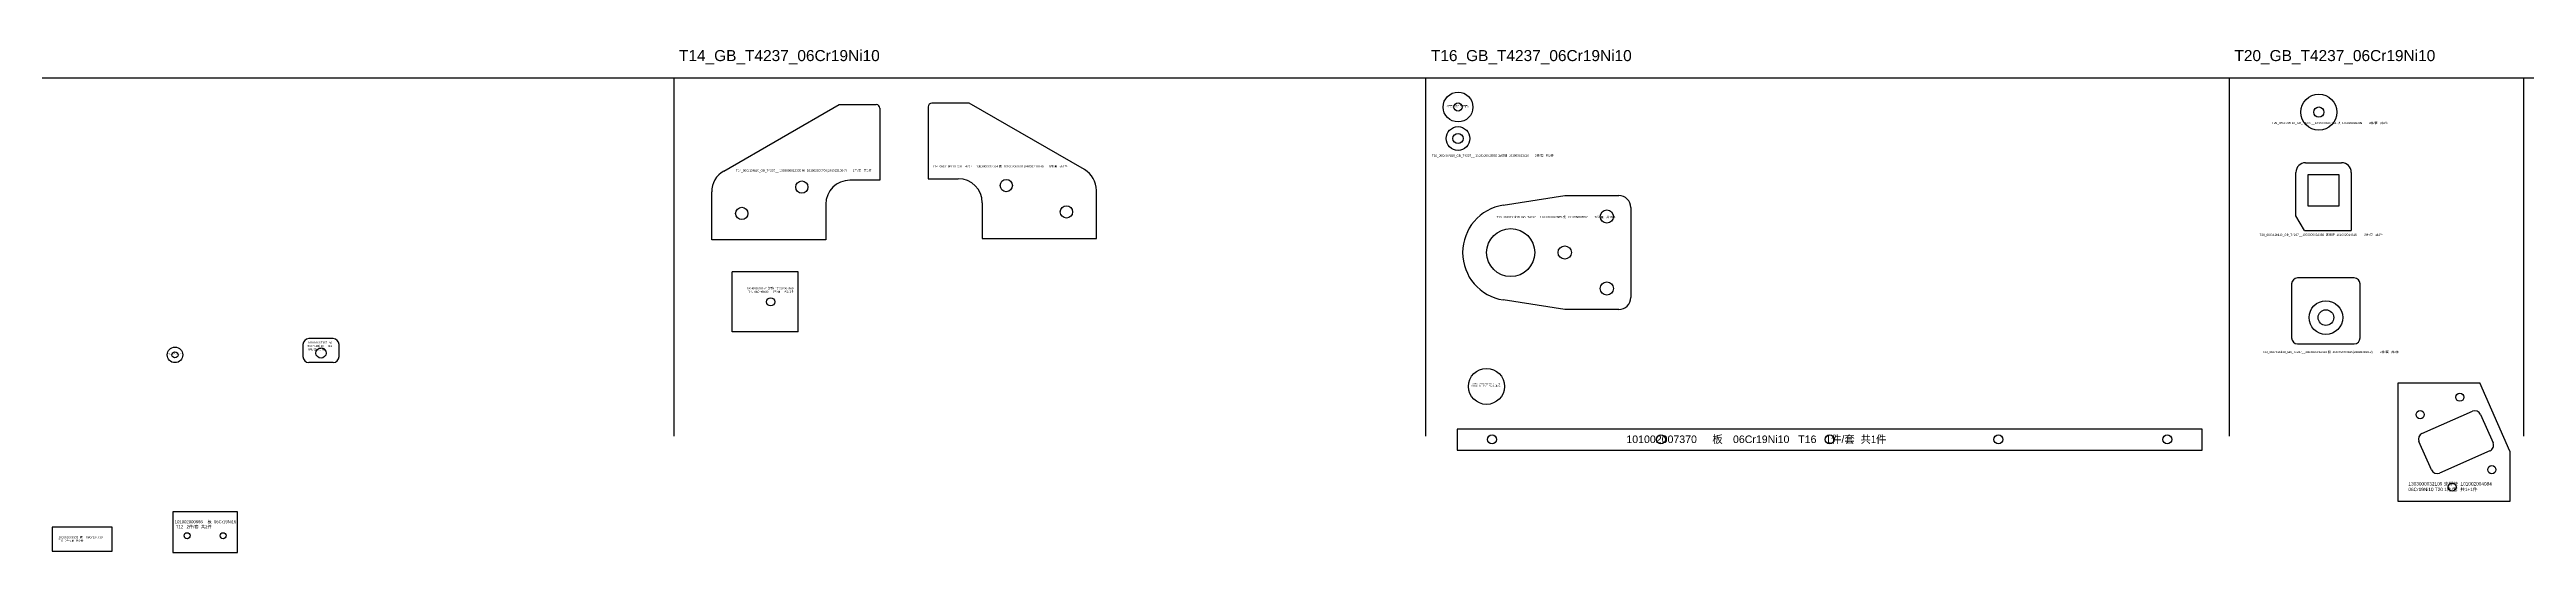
# Model space of a CAD drawing. Extents: x -15495 to 21573, y -5484 to 3275.
# Drawn here: x 14764 to 16826, y 2194 to 2613 of the extents above; entities that cross this region are included whole.
import ezdxf

# ---------------------------------------------------------------- set-up
doc = ezdxf.new("R2010")
doc.units = 0
doc.header["$MEASUREMENT"] = 0
doc.layers.get('0').update_dxf_attribs({"linetype": 'CONTINUOUS'})
for name, color, linetype in [('$TD_AUDIT_GENERATED__6F_', 7, 'CONTINUOUS'), ('1轮廓实线层', 7, 'CONTINUOUS'), ('3', 7, 'CONTINUOUS'), ('标注层', 1, 'CONTINUOUS'), ('粗实线', 7, 'CONTINUOUS')]:
    doc.layers.add(name, color=color, linetype=linetype)
doc.styles.get("Standard").update_dxf_attribs({"font": 'arial.ttf'})
doc.styles.add('文字', font='')
doc.styles.get('文字').set_extended_font_data('宋体')

# ---------------------------------------------------------------- blocks, each defined once
blk = doc.blocks.new('1303000013375_螺纹轴_10100200')
at = {"color": 7, "linetype": 'CONTINUOUS'}
for radius in [12.4, 3.4]:
    blk.add_circle((0, 0), radius, dxfattribs=at)
at = {"color": 3, "insert": (-9.4, 1.6), "char_height": 0.7, "width": 19.347, "attachment_point": 1}
blk.add_mtext('1303000013375 {\\fSimSun|b0|i0|c134|p34;螺纹轴 }101002002350 06Cr19Ni10_T16_GB_T4237  1{\\fSimSun|b0|i0|c134|p34;件}/{\\fSimSun|b0|i0|c134|p34;套}  {\\fSimSun|b0|i0|c134|p34;共}1{\\fSimSun|b0|i0|c134|p34;件}', dxfattribs=at)
blk = doc.blocks.new('DWG合并76101002000907_248033')
at = {"layer": '3', "color": 7}
for radius in [6.5, 2.5]:
    blk.add_circle((0, 0), radius, dxfattribs=at)
at = {"layer": '$TD_AUDIT_GENERATED__6F_', "color": 3, "insert": (-5.4, 1.5), "char_height": 0.63, "width": 11.938, "attachment_point": 1}
blk.add_mtext('101002000907(248033211-4)?  06Cr19Ni10  T12  {\\fSimSun|b0|i0|c134|p2;共}2{\\fSimSun|b0|i0|c134|p2;件}', dxfattribs=at)
blk = doc.blocks.new('DWG合并105101002007367_板_06C')
at = {"color": 7, "linetype": 'CONTINUOUS'}
for p, q in [((32694.8, 7260.8), (32694.8, 7250.8)), ((32719.8, 7265.8), (32699.8, 7265.8)), ((32724.8, 7250.8), (32724.8, 7260.8)), ((32719.8, 7245.8), (32699.8, 7245.8))]:
    blk.add_line(p, q, dxfattribs=at)
blk.add_circle((32709.8, 7253.8), 4.25)
for centre, start, end in [((32699.8, 7260.8), 90, 180), ((32719.8, 7260.8), 0, 90), ((32699.8, 7250.8), 180, 270), ((32719.8, 7250.8), 270, 0)]:
    blk.add_arc(centre, 5, start, end, dxfattribs=at)
at = {"layer": '标注层', "color": 3, "insert": (32698.6, 7263.5), "char_height": 1.75, "width": 19.194, "attachment_point": 1, "style": '文字'}
blk.add_mtext('101002007367 板 06Cr19Ni10  T12 1件/套 共1件', dxfattribs=at)
blk = doc.blocks.new('DWG合并163101002009592_板_06C')
at = {"color": 7, "linetype": 'CONTINUOUS'}
for p, q in [((3614.2, 27520.9), (3564.2, 27520.9)), ((3564.2, 27520.9), (3564.2, 27500.9)), ((3614.2, 27500.9), (3614.2, 27520.9)), ((3564.2, 27500.9), (3614.2, 27500.9))]:
    blk.add_line(p, q, dxfattribs=at)
at = {"layer": '标注层', "color": 3, "insert": (3569.6, 27513.3), "char_height": 1.75, "width": 33.94, "attachment_point": 1, "style": '文字'}
blk.add_mtext('101002009592 板  06Cr19Ni10  T12 2件/套 共2件', dxfattribs=at)
blk = doc.blocks.new('101002000666')
at = {"color": 7, "linetype": 'CONTINUOUS'}
for p, q in [((20040.2, 2540.1), (19986.2, 2540.1)), ((19986.2, 2540.1), (19986.2, 2506.1)), ((20040.2, 2506.1), (20040.2, 2540.1)), ((19986.2, 2506.1), (20040.2, 2506.1))]:
    blk.add_line(p, q, dxfattribs=at)
for centre in [(19998.2, 2520.1), (20028.2, 2520.1)]:
    blk.add_circle(centre, 2.5, dxfattribs=at)
at = {"insert": (19987.9, 2533), "char_height": 2.5, "width": 51.29, "attachment_point": 1}
blk.add_mtext('{\\C3;101002000666    \\fSimSun|b0|i0|c134|p54;板\\fArial|b0|i0|c0|p34;  06Cr19Ni10  T12   2\\fSimSun|b0|i0|c134|p54;件\\fArial|b0|i0|c0|p34;/\\fSimSun|b0|i0|c134|p54;套\\fArial|b0|i0|c0|p34;  \\fSimSun|b0|i0|c134|p54;共2件}', dxfattribs=at)
blk = doc.blocks.new('DWG合并20101002000908_248033')
blk.add_circle((39020.6, 7239.5), 15)
at = {"layer": '标注层', "color": 3, "insert": (39007.5, 7242.2), "char_height": 1.12, "width": 24.158, "attachment_point": 1, "style": '文字'}
blk.add_mtext('101002000908(248033211-5) 柱  06Cr19Ni10  T16  2件/套 共2件', dxfattribs=at)
blk = doc.blocks.new('DWG合并49101002007370_板_06CR')
at = {"color": 7, "linetype": 'CONTINUOUS'}
for p, q in [((53858.4, 2019.6), (53238.4, 2019.6)), ((53238.4, 2019.6), (53238.4, 2002.1)), ((53238.4, 2002.1), (53858.4, 2002.1)), ((53858.4, 2002.1), (53858.4, 2019.6))]:
    blk.add_line(p, q, dxfattribs=at)
for centre in [(53267.4, 2010.9), (53407.9, 2010.9), (53548.4, 2010.9), (53688.9, 2010.9), (53829.4, 2010.9)]:
    blk.add_circle(centre, 3.75, dxfattribs=at)
at = {"color": 3, "insert": (53379.2, 2014.2), "char_height": 6.3, "width": 220.465, "attachment_point": 1}
blk.add_mtext('101002007370{\\fSimSun|b0|i0|c134|p54;   板  }06Cr19Ni10   T16   1{\\fSimSun|b0|i0|c134|p54;件}/{\\fSimSun|b0|i0|c134|p54;套}  {\\fSimSun|b0|i0|c134|p54;共1件}', dxfattribs=at)
blk = doc.blocks.new('1303000020252_连接块_10100200')
at = {"layer": '1轮廓实线层', "linetype": 'CONTINUOUS'}
for p, q in [((942423.5, 1289569.4), (942368.5, 1289569.4)), ((942368.5, 1289519.4), (942368.5, 1289569.4)), ((942423.5, 1289519.4), (942423.5, 1289569.4)), ((942423.5, 1289519.4), (942368.5, 1289519.4))]:
    blk.add_line(p, q, dxfattribs=at)
blk.add_circle((942400.5, 1289544.4), 3.4, dxfattribs=at)
at = {"color": 3, "insert": (942380.6, 1289556.5), "char_height": 1.75, "width": 32.623, "attachment_point": 1}
blk.add_mtext('{\\Fgbenor,gbcbig|c134;1303000020252 连接块 101002003960   T14_06Cr19Ni10   3件/套   共3+3件}', dxfattribs=at)
blk = doc.blocks.new('1303000032109_支撑块_10100200')
at = {"color": 7, "linetype": 'CONTINUOUS'}
for p, q in [((-46.4, -49.5), (-46.4, 49.5)), ((-46.4, 49.5), (21.4, 49.5)), ((46.4, -7.5), (21.4, 49.5)), ((-26.7, 7.2), (15.4, 25.7)), ((22, 23.1), (32.5, -0.7)), ((-18.8, -23.2), (-29.3, 0.6)), ((29.9, -7.3), (-12.2, -25.8)), ((46.4, -7.5), (46.4, -49.5)), ((46.4, -49.5), (-46.4, -49.5))]:
    blk.add_line(p, q, dxfattribs=at)
for centre in [(-28.2, 22.9), (4.8, 37.4), (31.4, -23), (-1.6, -37.5)]:
    blk.add_circle(centre, 3.4, dxfattribs=at)
for centre, start, end in [((17.4, 21.1), 23.74, 113.74), ((-24.7, 2.6), 113.74, 203.74), ((27.9, -2.7), 293.74, 23.74), ((-14.2, -21.2), 203.74, 293.74)]:
    blk.add_arc(centre, 5, start, end, dxfattribs=at)
at = {"color": 3, "insert": (-38, -33.4), "char_height": 2.8, "width": 78.312, "attachment_point": 1}
blk.add_mtext('1303000032109 {\\fSimSun|b0|i0|c134|p2;支撑块 }101002004084 06Cr19Ni10 T20 1{\\fSimSun|b0|i0|c134|p2;件}/{\\fSimSun|b0|i0|c134|p2;套 共}1+1{\\fSimSun|b0|i0|c134|p2;件}', dxfattribs=at)

msp = doc.modelspace()

# ---------------------------------------------------------------- linework, layer by layer
at = {"color": 1}
for p, q in [((-15495.45919, 2589.60046), (21572.91335, 2589.60046)), ((15283.2922, 2589.60046), (15283.2922, 2290.99702)), ((15909.24778, 2589.60046), (15909.24778, 2290.99702)), ((16578.13374, 2589.60046), (16578.13374, 2290.99702)), ((16823.24938, 2589.60046), (16823.24938, 2290.99702))]:
    msp.add_line(p, q, dxfattribs=at)
at = {"color": 7, "linetype": 'CONTINUOUS'}
for p, q in [((15324.93589, 2511.79822), (15420.93589, 2567.22384)), ((15420.93589, 2567.22384), (15451.93589, 2567.22384)), ((15454.93589, 2564.20732), (15454.93589, 2504.22384)), ((15495.19304, 2565.44058), (15495.19304, 2505.45711)), ((15529.19304, 2568.45711), (15498.19304, 2568.45711)), ((15625.19304, 2513.03148), (15529.19304, 2568.45711)), ((15454.93589, 2504.22384), (15429.93589, 2504.22384)), ((15495.19304, 2505.45711), (15520.19304, 2505.45711)), ((15635.19304, 2455.75711), (15635.19304, 2495.71097)), ((15314.93589, 2454.52384), (15314.93589, 2494.47771)), ((15409.93589, 2484.22384), (15409.93589, 2454.52384)), ((15540.19304, 2485.45711), (15540.19304, 2455.75711)), ((15409.93589, 2454.52384), (15314.93589, 2454.52384)), ((15540.19304, 2455.75711), (15635.19304, 2455.75711)), ((16630.12014, 2417.75685), (16630.12014, 2372.75685)), ((16682.12014, 2422.75685), (16635.12014, 2422.75685)), ((16687.12014, 2372.75685), (16687.12014, 2417.75685)), ((16635.12014, 2367.75685), (16682.12014, 2367.75685))]:
    msp.add_line(p, q, dxfattribs=at)
for centre, radius in [((16652.75312, 2561.00296), 15), ((16652.75312, 2561.00296), 4.25), ((15936.18143, 2538.97223), 9.9), ((15936.18143, 2538.97223), 4.25), ((15389.93589, 2498.52384), 5.1), ((15560.19304, 2499.75711), 5.1), ((15339.93589, 2476.52384), 5.1), ((15610.19304, 2477.75711), 5.1)]:
    msp.add_circle(centre, radius, dxfattribs=at)
at = {"color": 6, "linetype": 'CONTINUOUS'}
msp.add_circle((16658.62014, 2389.75685), 14, dxfattribs=at)
msp.add_circle((16658.62014, 2389.75685), 6.5)
at = {"color": 7, "linetype": 'CONTINUOUS'}
for centre, radius, start, end in [((15451.9276, 2564.21556), 3.0083, 359.84306544, 89.842201), ((15498.20133, 2565.44882), 3.0083, 90.157799, 180.15693456), ((15334.93589, 2494.47771), 20, 120, 180), ((15429.93589, 2484.22384), 20, 90, 180), ((15520.19304, 2485.45711), 20, 0, 90), ((15615.19304, 2495.71097), 20, 0, 60), ((16635.12014, 2417.75685), 5, 90, 180), ((16682.12014, 2417.75685), 5, 0, 90), ((16635.12014, 2372.75685), 5, 180, 270), ((16682.12014, 2372.75685), 5, 270, 0)]:
    msp.add_arc(centre, radius, start, end, dxfattribs=at)
at = {"layer": '粗实线', "linetype": 'CONTINUOUS'}
for p, q in [((16641.72988, 2518.76882), (16671.72988, 2518.76882)), ((16633.72988, 2474.39318), (16633.72988, 2510.76882)), ((16679.72988, 2510.76882), (16679.72988, 2462.26882)), ((15973.86766, 2483.43657), (16025.03023, 2491.41414)), ((16025.03023, 2491.41414), (16070.03023, 2491.41414)), ((16080.03023, 2481.41414), (16080.03023, 2406.41414)), ((16640.72988, 2462.26882), (16633.72988, 2474.39318)), ((16640.72988, 2462.26882), (16679.72988, 2462.26882)), ((16025.03023, 2396.41414), (15973.86766, 2404.3917)), ((16070.03023, 2396.41414), (16025.03023, 2396.41414))]:
    msp.add_line(p, q, dxfattribs=at)
at = {"layer": '粗实线', "color": 6, "linetype": 'CONTINUOUS'}
for p, q in [((16669.72988, 2508.76882), (16643.72988, 2508.76882)), ((16643.72988, 2508.76882), (16643.72988, 2482.76882)), ((16669.72988, 2482.76882), (16669.72988, 2508.76882)), ((16643.72988, 2482.76882), (16669.72988, 2482.76882))]:
    msp.add_line(p, q, dxfattribs=at)
at = {"layer": '粗实线', "linetype": 'CONTINUOUS'}
for centre, radius in [((16060.03023, 2473.91414), 5.5), ((15980.03023, 2443.91414), 20), ((16025.03023, 2443.91414), 5.5), ((16060.03023, 2413.91414), 5.5)]:
    msp.add_circle(centre, radius, dxfattribs=at)
for centre, radius, start, end in [((16641.72988, 2510.76882), 8, 90, 180), ((16671.72988, 2510.76882), 8, 0, 90), ((15980.03023, 2443.91414), 40, 98.86252793, 261.13747207), ((16070.03023, 2481.41414), 10, 0, 90), ((16070.03023, 2406.41414), 10, 270, 0)]:
    msp.add_arc(centre, radius, start, end, dxfattribs=at)

# ---------------------------------------------------------------- block references
for name, p in [('1303000013375_螺纹轴_10100200', (15936.21438, 2565.22129)), ('DWG合并105101002007367_板_06C', (-17720.08367, -4893.60937)), ('DWG合并76101002000907_248033', (14868.17145, 2358.65112)), ('DWG合并20101002000908_248033', (-23060.69945, -4907.11085)), ('1303000032109_支撑块_10100200', (16765.3222, 2285.94806)), ('DWG合并49101002007370_板_06CR', (-37302.86881, 277.2563)), ('DWG合并163101002009592_板_06C', (11201.61326, -25305.79909))]:
    msp.add_blockref(name, p)
at = {"color": 1}
for name, p in [('1303000020252_连接块_10100200', (-927036.4692, -1287141.52954)), ('101002000666', (-5119.94977, -312.1742))]:
    msp.add_blockref(name, p, dxfattribs=at)

# ---------------------------------------------------------------- texts
at = {"color": 1, "char_height": 9.2, "width": 161.3719509, "attachment_point": 1}
for s, insert in [('T14_GB_T4237_06Cr19Ni10', (15287.67048, 2612.696)), ('T16_GB_T4237_06Cr19Ni10', (15913.62606, 2612.696)), ('T20_GB_T4237_06Cr19Ni10', (16582.51202, 2612.696))]:
    msp.add_mtext(s, dxfattribs=dict(at, insert=insert))
at = {"char_height": 1.8, "width": 120.3204555, "attachment_point": 3}
for s, insert in [('{\\C2;\\c2092017;T20_06Cr19Ni10_GB_T4237__1303000007151 \\fSimSun|b0|i0|c134|p54;块 \\fArial|b0|i0|c0|p34;101002002349        4\\fSimSun|b0|i0|c134|p54;件\\fArial|b0|i0|c0|p34;/\\fSimSun|b0|i0|c134|p54;套\\fArial|b0|i0|c0|p34;   \\fSimSun|b0|i0|c134|p54;共\\fArial|b0|i0|c0|p34;4\\fSimSun|b0|i0|c134|p54;件}', (16710.13024, 2552.82579)), ('{\\C2;\\c2092017;T14_06Cr19Ni10_GB_T4237__ 1303000012334 \\fSimSun|b0|i0|c134|p54;板 \\fArial|b0|i0|c0|p34;101002000701(248032100-8)      1\\fSimSun|b0|i0|c134|p54;件\\fArial|b0|i0|c0|p34;/\\fSimSun|b0|i0|c134|p54;套\\fArial|b0|i0|c0|p34;   \\fSimSun|b0|i0|c134|p54;共\\fArial|b0|i0|c0|p34;1\\fSimSun|b0|i0|c134|p54;件}', (15611.02211, 2516.69078)), ('{\\C2;\\c2092017;T16_06Cr19Ni10_GB_T4237__ 1303000015502 \\fSimSun|b0|i0|c134|p54;螺纹轴 \\fArial|b0|i0|c0|p34;101002013025       2\\fSimSun|b0|i0|c134|p54;件\\fArial|b0|i0|c0|p34;/\\fSimSun|b0|i0|c134|p54;套\\fArial|b0|i0|c0|p34;   \\fSimSun|b0|i0|c134|p54;共\\fArial|b0|i0|c0|p34;2\\fSimSun|b0|i0|c134|p54;件}', (16015.8001, 2525.66194)), ('{\\C2;\\c2092017;T14_06Cr19Ni10_GB_T4237__ 1303000012335 \\fSimSun|b0|i0|c134|p54;板 \\fArial|b0|i0|c0|p34;101002000700(248032100-7)       1\\fSimSun|b0|i0|c134|p54;件\\fArial|b0|i0|c0|p34;/\\fSimSun|b0|i0|c134|p54;套\\fArial|b0|i0|c0|p34;   \\fSimSun|b0|i0|c134|p54;共\\fArial|b0|i0|c0|p34;1\\fSimSun|b0|i0|c134|p54;件}', (15447.95831, 2513.22299)), ('{\\C2;\\c2092017;T16_06Cr19Ni10_GB_T4237__ 1303000032065 \\fSimSun|b0|i0|c134|p54;板 \\fArial|b0|i0|c0|p34;101006002862       16\\fSimSun|b0|i0|c134|p54;件\\fArial|b0|i0|c0|p34;/\\fSimSun|b0|i0|c134|p54;套\\fArial|b0|i0|c0|p34;   \\fSimSun|b0|i0|c134|p54;共\\fArial|b0|i0|c0|p34;16\\fSimSun|b0|i0|c134|p54;件}', (16067.36238, 2474.43525)), ('{\\C2;\\c2092017;T20_06Cr19Ni10_GB_T4237__1303000032059  \\fSimSun|b0|i0|c134|p54;连接座 \\fArial|b0|i0|c0|p34;101002014618         2\\fSimSun|b0|i0|c134|p54;件\\fArial|b0|i0|c0|p34;/\\fSimSun|b0|i0|c134|p54;套\\fArial|b0|i0|c0|p34;   \\fSimSun|b0|i0|c134|p54;共\\fArial|b0|i0|c0|p34;2\\fSimSun|b0|i0|c134|p54;件}', (16706.24431, 2459.59725)), ('{\\C2;\\c2092017;T20_06Cr19Ni10_GB_T4237__1303000012320 \\fSimSun|b0|i0|c134|p54;板 \\fArial|b0|i0|c0|p34;101002000695(248032100-2)         2\\fSimSun|b0|i0|c134|p54;件\\fArial|b0|i0|c0|p34;/\\fSimSun|b0|i0|c134|p54;套\\fArial|b0|i0|c0|p34;   \\fSimSun|b0|i0|c134|p54;共\\fArial|b0|i0|c0|p34;2\\fSimSun|b0|i0|c134|p54;件}', (16719.43611, 2361.97651))]:
    msp.add_mtext(s, dxfattribs=dict(at, insert=insert))

doc.saveas('drawing.dxf')
